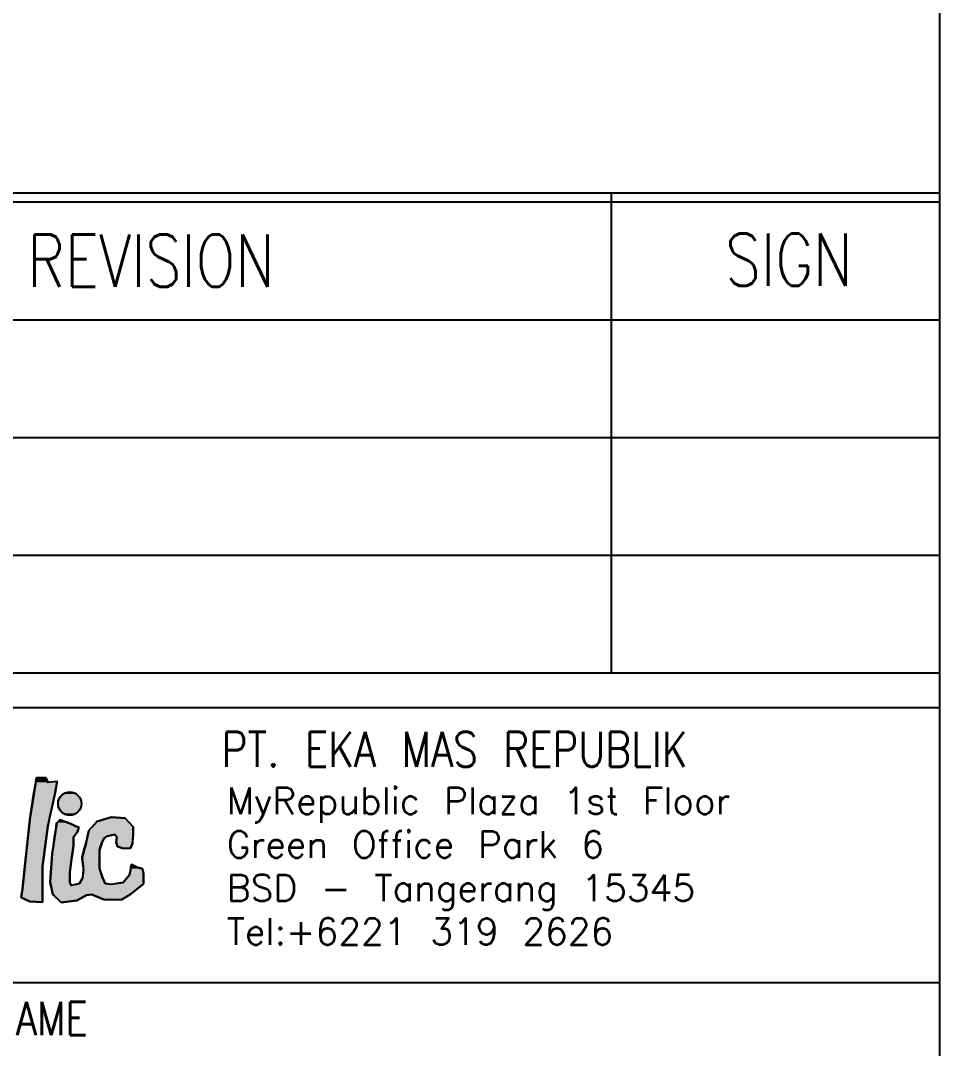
# Model space of a CAD drawing. Extents: x 2108.6 to 2122.7, y 1552.8 to 1562.7.
# Drawn here: x 2121.554 to 2122.715, y 1556.476 to 1557.776 of the extents above; entities that cross this region are included whole.
import ezdxf
from ezdxf.enums import TextEntityAlignment as Align

# ---------------------------------------------------------------- set-up
doc = ezdxf.new("R2010")
doc.units = 0
doc.layers.get('0').update_dxf_attribs({"linetype": 'CONTINUOUS'})
doc.layers.add('TITLE_BLOCK', color=7, linetype='CONTINUOUS')
doc.styles.add('ANNOTATIVE', font='txt.shx')
doc.styles.add('TITLE_BLOCK_2', font='txt.shx')
doc.styles.add('TITLE_BLOCK_V21_-_DEFAULT1', font='txt.shx')

# ---------------------------------------------------------------- blocks, each defined once
blk = doc.blocks.new('*U72')
at = {"color": 216, "linetype": 'CONTINUOUS'}
for p, q in [((5161, 1139.7), (5162.1, 1144.1)), ((5162.1, 1144.1), (5164, 1148.2)), ((5164, 1148.2), (5166.5, 1152)), ((5166.5, 1152), (5169.5, 1155.4)), ((5169.5, 1155.4), (5173.1, 1158.1)), ((5173.1, 1158.1), (5177.1, 1160.3)), ((5177.1, 1160.3), (5181.4, 1161.8)), ((5181.4, 1161.8), (5185.9, 1162.5)), ((5190.4, 1162.5), (5194.9, 1161.8)), ((5194.9, 1161.8), (5199.1, 1160.3)), ((5199.1, 1160.3), (5203.1, 1158.1)), ((5203.1, 1158.1), (5206.7, 1155.4)), ((5206.7, 1155.4), (5209.8, 1152)), ((5209.8, 1152), (5212.3, 1148.2)), ((5212.3, 1148.2), (5214.1, 1144.1)), ((5214.1, 1144.1), (5215.2, 1139.7)), ((5160.7, 1135.2), (5161, 1139.7)), ((5161, 1130.6), (5160.7, 1135.2)), ((5162.1, 1126.2), (5161, 1130.6)), ((5164, 1122.1), (5162.1, 1126.2)), ((5166.5, 1118.3), (5164, 1122.1)), ((5169.5, 1114.9), (5166.5, 1118.3)), ((5209.8, 1118.3), (5206.7, 1114.9)), ((5212.3, 1122.1), (5209.8, 1118.3)), ((5214.1, 1126.2), (5212.3, 1122.1)), ((5215.2, 1130.6), (5214.1, 1126.2)), ((5215.2, 1139.7), (5215.6, 1135.2)), ((5215.6, 1135.2), (5215.2, 1130.6)), ((5173.1, 1112.2), (5169.5, 1114.9)), ((5177.1, 1110), (5173.1, 1112.2)), ((5181.4, 1108.5), (5177.1, 1110)), ((5185.9, 1107.8), (5181.4, 1108.5)), ((5194.9, 1108.5), (5190.4, 1107.8)), ((5199.1, 1110), (5194.9, 1108.5)), ((5203.1, 1112.2), (5199.1, 1110)), ((5206.7, 1114.9), (5203.1, 1112.2))]:
    blk.add_line(p, q, dxfattribs=at)
at = {"color": 216, "linetype": 'CONTINUOUS', "extrusion": (0, 0, -1)}
for points in [[(-5162.1, 1144.1), (-5215.2, 1139.7), (-5161, 1139.7)], [(-5164, 1148.2), (-5214.1, 1144.1), (-5162.1, 1144.1)], [(-5162.1, 1144.1), (-5214.1, 1144.1), (-5215.2, 1139.7)], [(-5166.5, 1152), (-5212.3, 1148.2), (-5164, 1148.2)], [(-5164, 1148.2), (-5212.3, 1148.2), (-5214.1, 1144.1)], [(-5169.5, 1155.4), (-5209.8, 1152), (-5166.5, 1152)], [(-5166.5, 1152), (-5209.8, 1152), (-5212.3, 1148.2)], [(-5173.1, 1158.1), (-5206.7, 1155.4), (-5169.5, 1155.4)], [(-5169.5, 1155.4), (-5206.7, 1155.4), (-5209.8, 1152)], [(-5177.1, 1160.3), (-5203.1, 1158.1), (-5173.1, 1158.1)], [(-5173.1, 1158.1), (-5203.1, 1158.1), (-5206.7, 1155.4)], [(-5181.4, 1161.8), (-5199.1, 1160.3), (-5177.1, 1160.3)], [(-5177.1, 1160.3), (-5199.1, 1160.3), (-5203.1, 1158.1)], [(-5185.9, 1162.5), (-5194.9, 1161.8), (-5181.4, 1161.8)], [(-5181.4, 1161.8), (-5194.9, 1161.8), (-5199.1, 1160.3)], [(-5185.9, 1162.5), (-5190.4, 1162.5), (-5194.9, 1161.8)], [(-5161, 1139.7), (-5215.6, 1135.2), (-5160.7, 1135.2)], [(-5160.7, 1135.2), (-5215.2, 1130.6), (-5161, 1130.6)], [(-5160.7, 1135.2), (-5215.6, 1135.2), (-5215.2, 1130.6)], [(-5161, 1139.7), (-5215.2, 1139.7), (-5215.6, 1135.2)], [(-5161, 1130.6), (-5214.1, 1126.2), (-5162.1, 1126.2)], [(-5161, 1130.6), (-5215.2, 1130.6), (-5214.1, 1126.2)], [(-5162.1, 1126.2), (-5212.3, 1122.1), (-5164, 1122.1)], [(-5162.1, 1126.2), (-5214.1, 1126.2), (-5212.3, 1122.1)], [(-5164, 1122.1), (-5209.8, 1118.3), (-5166.5, 1118.3)], [(-5164, 1122.1), (-5212.3, 1122.1), (-5209.8, 1118.3)], [(-5166.5, 1118.3), (-5206.7, 1114.9), (-5169.5, 1114.9)], [(-5166.5, 1118.3), (-5209.8, 1118.3), (-5206.7, 1114.9)], [(-5169.5, 1114.9), (-5203.1, 1112.2), (-5173.1, 1112.2)], [(-5169.5, 1114.9), (-5206.7, 1114.9), (-5203.1, 1112.2)], [(-5173.1, 1112.2), (-5199.1, 1110), (-5177.1, 1110)], [(-5173.1, 1112.2), (-5203.1, 1112.2), (-5199.1, 1110)], [(-5177.1, 1110), (-5194.9, 1108.5), (-5181.4, 1108.5)], [(-5177.1, 1110), (-5199.1, 1110), (-5194.9, 1108.5)], [(-5181.4, 1108.5), (-5190.4, 1107.8), (-5185.9, 1107.8)], [(-5181.4, 1108.5), (-5194.9, 1108.5), (-5190.4, 1107.8)]]:
    blk.add_solid(points, dxfattribs=at)
blk = doc.blocks.new('*U77')
at = {"color": 216, "linetype": 'CONTINUOUS'}
for p, q in [((5108.1, 1187), (5109.6, 1196.4)), ((5131.6, 1196.4), (5135.6, 1187)), ((5103.8, 1160.3), (5107.8, 1185.4)), ((5107.8, 1185.4), (5108.1, 1187)), ((5158, 1185.4), (5153.6, 1160.3)), ((5158.3, 1187), (5158, 1185.4)), ((5093.8, 1097.5), (5103.8, 1160.3)), ((5153.6, 1160.3), (5139.8, 1097.5)), ((5092.2, 1081.7), (5093.8, 1097.5)), ((5139.8, 1097.5), (5136.3, 1081.7)), ((5084.4, 1009.5), (5092.2, 1081.7)), ((5136.3, 1081.7), (5126.7, 1009.5)), ((5082.1, 987.5), (5084.4, 1009.5)), ((5126.7, 1009.5), (5123.7, 987.5)), ((5076.6, 934.1), (5082.1, 987.5)), ((5123.7, 987.5), (5123.7, 934.1)), ((5073.4, 913.7), (5076.6, 934.1)), ((5123.7, 934.1), (5123.7, 913.7)), ((5093.8, 904.3), (5073.4, 913.7)), ((5123.7, 902.7), (5093.8, 904.3)), ((5123.7, 913.7), (5123.7, 904.3)), ((5123.7, 904.3), (5123.7, 902.7))]:
    blk.add_line(p, q, dxfattribs=at)
at = {"color": 216, "linetype": 'CONTINUOUS', "extrusion": (0, 0, -1)}
for points in [[(-5109.6, 1196.4), (-5135.6, 1187), (-5108.1, 1187)], [(-5109.6, 1196.4), (-5131.6, 1196.4), (-5135.6, 1187)], [(-5107.8, 1185.4), (-5153.6, 1160.3), (-5103.8, 1160.3)], [(-5108.1, 1187), (-5136.3, 1185.4), (-5107.8, 1185.4)], [(-5107.8, 1185.4), (-5158, 1185.4), (-5153.6, 1160.3)], [(-5108.1, 1187), (-5135.6, 1187), (-5136.3, 1185.4)], [(-5158.3, 1187), (-5158, 1185.4), (-5136.3, 1185.4)], [(-5103.8, 1160.3), (-5139.8, 1097.5), (-5093.8, 1097.5)], [(-5103.8, 1160.3), (-5153.6, 1160.3), (-5139.8, 1097.5)], [(-5093.8, 1097.5), (-5136.3, 1081.7), (-5092.2, 1081.7)], [(-5093.8, 1097.5), (-5139.8, 1097.5), (-5136.3, 1081.7)], [(-5092.2, 1081.7), (-5126.7, 1009.5), (-5084.4, 1009.5)], [(-5092.2, 1081.7), (-5136.3, 1081.7), (-5126.7, 1009.5)], [(-5084.4, 1009.5), (-5123.7, 987.5), (-5082.1, 987.5)], [(-5084.4, 1009.5), (-5126.7, 1009.5), (-5123.7, 987.5)], [(-5082.1, 987.5), (-5123.7, 934.1), (-5076.6, 934.1)], [(-5082.1, 987.5), (-5123.7, 987.5), (-5123.7, 934.1)], [(-5076.6, 934.1), (-5123.7, 913.7), (-5073.4, 913.7)], [(-5076.6, 934.1), (-5123.7, 934.1), (-5123.7, 913.7)], [(-5073.4, 913.7), (-5123.7, 904.3), (-5093.8, 904.3)], [(-5073.4, 913.7), (-5123.7, 913.7), (-5123.7, 904.3)], [(-5093.8, 904.3), (-5123.7, 904.3), (-5123.7, 902.7)]]:
    blk.add_solid(points, dxfattribs=at)
blk = doc.blocks.new('*U78')
at = {"color": 216, "linetype": 'CONTINUOUS'}
for p, q in [((5157.5, 1090.1), (5160.5, 1093.1)), ((5160.5, 1093.1), (5164.5, 1097.2)), ((5164.5, 1097.2), (5175.9, 1093.1)), ((5175.9, 1093.1), (5184.3, 1090.1)), ((5240.9, 1080.7), (5251.9, 1093.1)), ((5251.9, 1093.1), (5277.9, 1100.6)), ((5277.9, 1100.6), (5286.6, 1103)), ((5286.6, 1103), (5318.9, 1100.6)), ((5318.9, 1100.6), (5325.8, 1093.1)), ((5325.8, 1093.1), (5337.5, 1080.7)), ((5152.5, 1056), (5154.3, 1068.3)), ((5154.3, 1068.3), (5155.9, 1079.5)), ((5155.9, 1079.5), (5156.2, 1081.3)), ((5156.2, 1081.3), (5157.2, 1088.4)), ((5157.2, 1088.4), (5157.5, 1090.1)), ((5184.3, 1090.1), (5189.2, 1088.4)), ((5189.2, 1088.4), (5203.3, 1081.3)), ((5206, 1068.3), (5197.3, 1056)), ((5203.3, 1081.3), (5209.7, 1079.5)), ((5209.7, 1079.5), (5206, 1068.3)), ((5231, 1062.2), (5233.3, 1072.1)), ((5233.3, 1072.1), (5240.9, 1080.7)), ((5337.5, 1080.7), (5337.5, 1072.1)), ((5337.5, 1072.1), (5337.5, 1062.2)), ((5149.6, 1036.1), (5152.5, 1056)), ((5197.3, 1056), (5197.3, 1036.1)), ((5226.1, 1041.1), (5229, 1053.5)), ((5229, 1053.5), (5230.1, 1058.4)), ((5230.1, 1058.4), (5231, 1062.2)), ((5269.2, 1053.5), (5263, 1041.1)), ((5276.7, 1058.4), (5269.2, 1053.5)), ((5294.1, 1062.2), (5276.7, 1058.4)), ((5296, 1059.7), (5294.1, 1062.2)), ((5299, 1056), (5296, 1059.7)), ((5297.8, 1043.6), (5299, 1056)), ((5298.4, 1041.1), (5297.8, 1043.6)), ((5336.4, 1043.6), (5336.2, 1041.1)), ((5337.2, 1056), (5336.4, 1043.6)), ((5337.5, 1059.7), (5337.2, 1056)), ((5337.5, 1062.2), (5337.5, 1059.7)), ((5146.9, 1017.9), (5149.6, 1036.1)), ((5197.3, 1036.1), (5194.5, 1017.9)), ((5217.2, 1008.9), (5221.7, 1025)), ((5221.7, 1025), (5225.8, 1039.9)), ((5225.8, 1039.9), (5226.1, 1041.1)), ((5262.7, 1039.9), (5258.1, 1025)), ((5258.1, 1025), (5258.1, 1008.9)), ((5263, 1041.1), (5262.7, 1039.9)), ((5300.3, 1033.7), (5298.4, 1041.1)), ((5312.7, 1029.9), (5300.3, 1033.7)), ((5332.9, 1033.7), (5331.3, 1029.9)), ((5336.2, 1041.1), (5332.9, 1033.7)), ((5143.3, 973), (5145.8, 1003.9)), ((5145.8, 1003.9), (5146.9, 1017.9)), ((5192.4, 1003.9), (5188.6, 973)), ((5194.5, 1017.9), (5192.4, 1003.9)), ((5217.6, 1005.2), (5217.2, 1008.9)), ((5220.4, 982.9), (5217.6, 1005.2)), ((5258.1, 1008.9), (5258.1, 1005.2)), ((5258.1, 1005.2), (5258.1, 982.9)), ((5141.6, 950.9), (5143.3, 973)), ((5188.6, 973), (5188.6, 950.9)), ((5218.6, 960.6), (5220.9, 979.2)), ((5220.9, 979.2), (5220.4, 982.9)), ((5258.1, 982.9), (5259.3, 979.2)), ((5259.3, 979.2), (5265.5, 960.6)), ((5328.8, 966.8), (5329.5, 970.5)), ((5329.5, 970.5), (5331.8, 981.6)), ((5331.8, 981.6), (5332.5, 985.3)), ((5332.5, 985.3), (5333.7, 991.5)), ((5333.7, 991.5), (5346.1, 985.3)), ((5346.1, 985.3), (5359.8, 981.6)), ((5359.8, 981.6), (5362.3, 970.5)), ((5362.3, 970.5), (5362.3, 966.8)), ((5141.9, 949.4), (5141.6, 950.9)), ((5143.1, 944.5), (5141.9, 949.4)), ((5188.6, 950.9), (5188.6, 949.4)), ((5188.6, 949.4), (5191.1, 944.5)), ((5206, 945.6), (5211, 946.9)), ((5211, 946.9), (5218.4, 959.3)), ((5218.4, 959.3), (5218.6, 960.6)), ((5265.5, 960.6), (5266.1, 959.3)), ((5266.1, 959.3), (5271.7, 946.9)), ((5271.7, 946.9), (5279, 945.6)), ((5292.1, 945.6), (5313.9, 949.4)), ((5313.9, 949.4), (5328.8, 966.8)), ((5362.2, 949.4), (5362.1, 945.6)), ((5362.3, 966.8), (5362.2, 949.4)), ((5143.7, 942), (5143.1, 944.5)), ((5148.6, 921), (5143.7, 942)), ((5201.7, 944.5), (5206, 945.6)), ((5357.4, 942), (5330.4, 921)), ((5360.6, 944.5), (5357.4, 942)), ((5362.1, 945.6), (5360.6, 944.5)), ((5150.4, 919.2), (5148.6, 921)), ((5162.8, 906.9), (5150.4, 919.2)), ((5168.1, 901.6), (5162.8, 906.9)), ((5205.1, 906.9), (5168.1, 901.6)), ((5228, 919.2), (5205.1, 906.9)), ((5240.4, 921), (5228, 919.2)), ((5268.6, 908.6), (5240.4, 921)), ((5330.4, 921), (5311, 908.6))]:
    blk.add_line(p, q, dxfattribs=at)
at = {"color": 216, "linetype": 'CONTINUOUS', "extrusion": (0, 0, -1)}
for points in [[(-5160.5, 1093.1), (-5184.3, 1090.1), (-5157.5, 1090.1)], [(-5164.5, 1097.2), (-5175.9, 1093.1), (-5160.5, 1093.1)], [(-5160.5, 1093.1), (-5175.9, 1093.1), (-5184.3, 1090.1)], [(-5251.9, 1093.1), (-5337.5, 1080.7), (-5240.9, 1080.7)], [(-5277.9, 1100.6), (-5325.8, 1093.1), (-5251.9, 1093.1)], [(-5251.9, 1093.1), (-5325.8, 1093.1), (-5337.5, 1080.7)], [(-5286.6, 1103), (-5318.9, 1100.6), (-5277.9, 1100.6)], [(-5277.9, 1100.6), (-5318.9, 1100.6), (-5325.8, 1093.1)], [(-5154.3, 1068.3), (-5197.3, 1056), (-5152.5, 1056)], [(-5155.9, 1079.5), (-5206, 1068.3), (-5154.3, 1068.3)], [(-5154.3, 1068.3), (-5206, 1068.3), (-5197.3, 1056)], [(-5156.2, 1081.3), (-5209.7, 1079.5), (-5155.9, 1079.5)], [(-5155.9, 1079.5), (-5209.7, 1079.5), (-5206, 1068.3)], [(-5157.2, 1088.4), (-5203.3, 1081.3), (-5156.2, 1081.3)], [(-5156.2, 1081.3), (-5203.3, 1081.3), (-5209.7, 1079.5)], [(-5157.5, 1090.1), (-5189.2, 1088.4), (-5157.2, 1088.4)], [(-5157.2, 1088.4), (-5189.2, 1088.4), (-5203.3, 1081.3)], [(-5157.5, 1090.1), (-5184.3, 1090.1), (-5189.2, 1088.4)], [(-5233.3, 1072.1), (-5337.5, 1062.2), (-5231, 1062.2)], [(-5240.9, 1080.7), (-5337.5, 1072.1), (-5233.3, 1072.1)], [(-5233.3, 1072.1), (-5337.5, 1072.1), (-5337.5, 1062.2)], [(-5240.9, 1080.7), (-5337.5, 1080.7), (-5337.5, 1072.1)], [(-5152.5, 1056), (-5197.3, 1036.1), (-5149.6, 1036.1)], [(-5152.5, 1056), (-5197.3, 1056), (-5197.3, 1036.1)], [(-5229, 1053.5), (-5263, 1041.1), (-5226.1, 1041.1)], [(-5230.1, 1058.4), (-5269.2, 1053.5), (-5229, 1053.5)], [(-5229, 1053.5), (-5269.2, 1053.5), (-5263, 1041.1)], [(-5231, 1062.2), (-5276.7, 1058.4), (-5230.1, 1058.4)], [(-5230.1, 1058.4), (-5276.7, 1058.4), (-5269.2, 1053.5)], [(-5231, 1062.2), (-5294.1, 1062.2), (-5276.7, 1058.4)], [(-5294.1, 1062.2), (-5337.5, 1059.7), (-5296, 1059.7)], [(-5294.1, 1062.2), (-5337.5, 1062.2), (-5337.5, 1059.7)], [(-5296, 1059.7), (-5337.2, 1056), (-5299, 1056)], [(-5296, 1059.7), (-5337.5, 1059.7), (-5337.2, 1056)], [(-5299, 1056), (-5336.4, 1043.6), (-5297.8, 1043.6)], [(-5297.8, 1043.6), (-5336.2, 1041.1), (-5298.4, 1041.1)], [(-5297.8, 1043.6), (-5336.4, 1043.6), (-5336.2, 1041.1)], [(-5299, 1056), (-5337.2, 1056), (-5336.4, 1043.6)], [(-5149.6, 1036.1), (-5194.5, 1017.9), (-5146.9, 1017.9)], [(-5149.6, 1036.1), (-5197.3, 1036.1), (-5194.5, 1017.9)], [(-5221.7, 1025), (-5258.1, 1008.9), (-5217.2, 1008.9)], [(-5225.8, 1039.9), (-5258.1, 1025), (-5221.7, 1025)], [(-5221.7, 1025), (-5258.1, 1025), (-5258.1, 1008.9)], [(-5226.1, 1041.1), (-5262.7, 1039.9), (-5225.8, 1039.9)], [(-5225.8, 1039.9), (-5262.7, 1039.9), (-5258.1, 1025)], [(-5226.1, 1041.1), (-5263, 1041.1), (-5262.7, 1039.9)], [(-5298.4, 1041.1), (-5332.9, 1033.7), (-5300.3, 1033.7)], [(-5298.4, 1041.1), (-5336.2, 1041.1), (-5332.9, 1033.7)], [(-5300.3, 1033.7), (-5331.3, 1029.9), (-5312.7, 1029.9)], [(-5300.3, 1033.7), (-5332.9, 1033.7), (-5331.3, 1029.9)], [(-5145.8, 1003.9), (-5188.6, 973), (-5143.3, 973)], [(-5146.9, 1017.9), (-5192.4, 1003.9), (-5145.8, 1003.9)], [(-5145.8, 1003.9), (-5192.4, 1003.9), (-5188.6, 973)], [(-5146.9, 1017.9), (-5194.5, 1017.9), (-5192.4, 1003.9)], [(-5217.2, 1008.9), (-5258.1, 1005.2), (-5217.6, 1005.2)], [(-5217.2, 1008.9), (-5258.1, 1008.9), (-5258.1, 1005.2)], [(-5217.6, 1005.2), (-5258.1, 982.9), (-5220.4, 982.9)], [(-5217.6, 1005.2), (-5258.1, 1005.2), (-5258.1, 982.9)], [(-5143.3, 973), (-5188.6, 950.9), (-5141.6, 950.9)], [(-5143.3, 973), (-5188.6, 973), (-5188.6, 950.9)], [(-5220.9, 979.2), (-5265.5, 960.6), (-5218.6, 960.6)], [(-5220.4, 982.9), (-5259.3, 979.2), (-5220.9, 979.2)], [(-5220.4, 982.9), (-5258.1, 982.9), (-5259.3, 979.2)], [(-5220.9, 979.2), (-5259.3, 979.2), (-5265.5, 960.6)], [(-5329.5, 970.5), (-5362.3, 966.8), (-5328.8, 966.8)], [(-5331.8, 981.6), (-5362.3, 970.5), (-5329.5, 970.5)], [(-5329.5, 970.5), (-5362.3, 970.5), (-5362.3, 966.8)], [(-5332.5, 985.3), (-5359.8, 981.6), (-5331.8, 981.6)], [(-5331.8, 981.6), (-5359.8, 981.6), (-5362.3, 970.5)], [(-5333.7, 991.5), (-5346.1, 985.3), (-5332.5, 985.3)], [(-5332.5, 985.3), (-5346.1, 985.3), (-5359.8, 981.6)], [(-5141.6, 950.9), (-5188.6, 949.4), (-5141.9, 949.4)], [(-5141.6, 950.9), (-5188.6, 950.9), (-5188.6, 949.4)], [(-5141.9, 949.4), (-5191.1, 944.5), (-5143.1, 944.5)], [(-5141.9, 949.4), (-5188.6, 949.4), (-5191.1, 944.5)], [(-5211, 946.9), (-5279, 945.6), (-5206, 945.6)], [(-5218.4, 959.3), (-5271.7, 946.9), (-5211, 946.9)], [(-5211, 946.9), (-5271.7, 946.9), (-5279, 945.6)], [(-5218.6, 960.6), (-5266.1, 959.3), (-5218.4, 959.3)], [(-5218.4, 959.3), (-5266.1, 959.3), (-5271.7, 946.9)], [(-5218.6, 960.6), (-5265.5, 960.6), (-5266.1, 959.3)], [(-5313.9, 949.4), (-5362.1, 945.6), (-5292.1, 945.6)], [(-5328.8, 966.8), (-5362.2, 949.4), (-5313.9, 949.4)], [(-5313.9, 949.4), (-5362.2, 949.4), (-5362.1, 945.6)], [(-5328.8, 966.8), (-5362.3, 966.8), (-5362.2, 949.4)], [(-5143.1, 944.5), (-5192.4, 942), (-5143.7, 942)], [(-5143.1, 944.5), (-5191.1, 944.5), (-5192.4, 942)], [(-5143.7, 942), (-5330.4, 921), (-5148.6, 921)], [(-5143.7, 942), (-5357.4, 942), (-5330.4, 921)], [(-5201.7, 944.5), (-5357.4, 942), (-5192.4, 942)], [(-5206, 945.6), (-5285.4, 944.5), (-5201.7, 944.5)], [(-5201.7, 944.5), (-5360.6, 944.5), (-5357.4, 942)], [(-5206, 945.6), (-5279, 945.6), (-5285.4, 944.5)], [(-5292.1, 945.6), (-5360.6, 944.5), (-5285.4, 944.5)], [(-5292.1, 945.6), (-5362.1, 945.6), (-5360.6, 944.5)], [(-5148.6, 921), (-5228, 919.2), (-5150.4, 919.2)], [(-5148.6, 921), (-5240.4, 921), (-5228, 919.2)], [(-5150.4, 919.2), (-5205.1, 906.9), (-5162.8, 906.9)], [(-5150.4, 919.2), (-5228, 919.2), (-5205.1, 906.9)], [(-5162.8, 906.9), (-5205.1, 906.9), (-5168.1, 901.6)], [(-5240.4, 921), (-5311, 908.6), (-5268.6, 908.6)], [(-5240.4, 921), (-5330.4, 921), (-5311, 908.6)]]:
    blk.add_solid(points, dxfattribs=at)
blk = doc.blocks.new('MYREPUBLIC')
at = {"color": 216}
for points in [[(5073.4, 913.7), (5093.8, 904.3), (5123.7, 902.7), (5123.7, 987.5), (5136.3, 1081.7), (5153.6, 1160.3), (5158.3, 1187), (5136.3, 1185.4), (5131.6, 1196.4), (5109.6, 1196.4), (5093.8, 1097.5), (5084.4, 1009.5), (5076.6, 934.1)], [(5203.3, 1081.3), (5189.2, 1088.4), (5164.5, 1097.2), (5157.5, 1090.1), (5146.9, 1017.9), (5141.6, 950.9), (5148.6, 921), (5168.1, 901.6), (5205.1, 906.9), (5228, 919.2), (5240.4, 921), (5268.6, 908.6), (5311, 908.6), (5330.4, 921), (5362.1, 945.6), (5362.3, 970.5), (5359.8, 981.6), (5346.1, 985.3), (5333.7, 991.5), (5328.8, 966.8), (5313.9, 949.4), (5285.4, 944.5), (5271.7, 946.9), (5265.5, 960.6), (5258.1, 982.9), (5258.1, 1005.2), (5258.1, 1025), (5263, 1041.1), (5269.2, 1053.5), (5276.7, 1058.4), (5294.1, 1062.2), (5299, 1056), (5297.8, 1043.6), (5300.3, 1033.7), (5312.7, 1029.9), (5331.3, 1029.9), (5336.2, 1041.1), (5337.5, 1059.7), (5337.5, 1080.7), (5318.9, 1100.6), (5286.6, 1103), (5251.9, 1093.1), (5233.3, 1072.1), (5225.8, 1039.9), (5217.2, 1008.9), (5220.9, 979.2), (5218.4, 959.3), (5211, 946.9), (5192.4, 942), (5188.6, 949.4), (5188.6, 973), (5192.4, 1003.9), (5197.3, 1036.1), (5197.3, 1056), (5206, 1068.3), (5209.7, 1079.5)]]:
    blk.add_lwpolyline(points, close=True, dxfattribs=at)
blk.add_circle((5188.1, 1135.2), 27.5, dxfattribs=at)
at = {"color": 216, "linetype": 'CONTINUOUS'}
for name in ['*U77', '*U72', '*U78']:
    blk.add_blockref(name, (0, 0), dxfattribs=at)

msp = doc.modelspace()

# ---------------------------------------------------------------- linework, layer by layer
msp.add_lwpolyline([(2108.6425, 1562.7116), (2122.7153, 1562.7116), (2122.7153, 1552.7602)])
at = {"layer": 'TITLE_BLOCK'}
for p, q in [((2122.7153, 1557.5573), (2120.6586, 1557.5573)), ((2122.301, 1556.9512), (2122.301, 1557.5573)), ((2122.7153, 1557.5461), (2120.6586, 1557.5461)), ((2122.5763, 1557.5461), (2120.6593, 1557.5461)), ((2120.6586, 1557.3974), (2122.7153, 1557.3974)), ((2120.6586, 1557.2486), (2122.7153, 1557.2486)), ((2120.6586, 1557.0999), (2122.7153, 1557.0999)), ((2120.6586, 1556.9512), (2122.7153, 1556.9512))]:
    msp.add_line(p, q, dxfattribs=at)
at = {"layer": 'TITLE_BLOCK', "color": 7, "linetype": 'CONTINUOUS'}
for p, q in [((2122.7153, 1556.9068), (2120.6586, 1556.9068)), ((2122.7153, 1556.5593), (2120.6586, 1556.5593))]:
    msp.add_line(p, q, dxfattribs=at)
at = {"layer": 'TITLE_BLOCK'}
msp.add_lwpolyline([(2122.7153, 1552.7602), (2108.6425, 1552.7602), (2108.6425, 1562.7116), (2122.7153, 1562.7116)], close=True, dxfattribs=at)

# ---------------------------------------------------------------- block references
at = {"xscale": 0.0005358643918571, "yscale": 0.0005358643918571, "zscale": 0.0005358643918571}
msp.add_blockref('MYREPUBLIC', (2118.8365, 1556.1774), dxfattribs=at)

# ---------------------------------------------------------------- texts
at = {"layer": 'TITLE_BLOCK', "linetype": 'CONTINUOUS', "style": 'TITLE_BLOCK_2', "width": 0.8}
for s, p in [('REVISION', (2121.7192, 1557.4723)), ('SIGN', (2122.5251, 1557.4734))]:
    msp.add_text(s, height=0.0661, dxfattribs=at).set_placement(p, align=Align.MIDDLE_CENTER)
at = {"layer": 'TITLE_BLOCK', "color": 1, "style": 'ANNOTATIVE', "width": 0.819464}
for s, height, p in [('PT. EKA MAS REPUBLIK', 0.044175, (2121.8086, 1556.8764)), ('VENDOR NAME', 0.042341, (2121.3021, 1556.5352))]:
    msp.add_text(s, height=height, rotation=0.0009, dxfattribs=at).set_placement(p, align=Align.TOP_LEFT)
at = {"layer": 'TITLE_BLOCK', "color": 7, "linetype": 'CONTINUOUS', "style": 'TITLE_BLOCK_V21_-_DEFAULT1'}
for s, p in [('MyRepublic Plaza 1st Floor', (2121.8149, 1556.7724)), ('Green Office Park 6', (2121.8149, 1556.7173)), ('BSD - Tangerang 15345', (2121.8149, 1556.6623)), ('Tel:+6221 319 2626', (2121.8149, 1556.6072))]:
    msp.add_text(s, height=0.033564, dxfattribs=at).set_placement(p)

doc.saveas('drawing.dxf')
